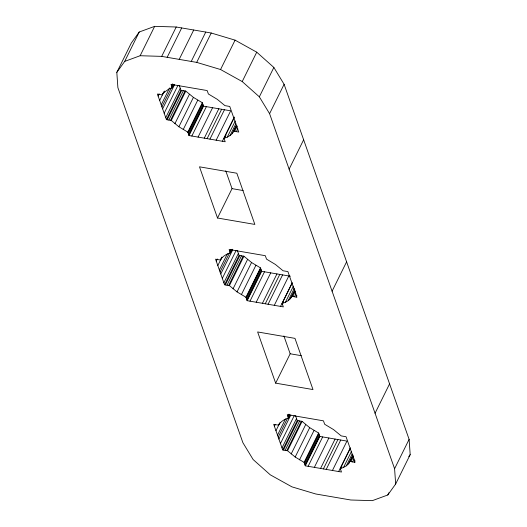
<?xml version="1.0" encoding="UTF-8"?>
<svg xmlns="http://www.w3.org/2000/svg" width="527" height="527" viewBox="0 0 527 527"><rect width="100%" height="100%" fill="white"/><g stroke="black" fill="none" stroke-linecap="round" stroke-linejoin="round"><path stroke-width="0.79" d="M116.816 72.37L131.335 42.997L139.22 32.015L154.655 26.35L176.216 27.002L211.222 33.01L235.075 40.151L256.735 52.18L273.862 67.449L284.106 84.307L409.11 439.347L410.184 454.63L395.665 484.003L387.78 494.985L372.345 500.65L350.784 499.998L315.778 493.99L291.925 486.849L270.265 474.82L253.138 459.551L242.894 442.693L117.89 87.653L116.816 72.37L124.701 61.395L139.22 32.015M124.701 61.395L140.136 55.73L154.655 26.35M140.136 55.73L161.697 56.376L176.216 27.002M167.171 57.318L181.69 27.938M158.12 96.046L159.213 93.846M179.2 59.38L193.719 30.006M234.153 117.765L223.988 138.324L225.2 141.75L189.022 135.544L187.816 132.119L178.89 126.763L171.275 120.472L166.433 119.642L157.421 94.05L162.257 94.88L163.35 92.673M159.674 100.446L164.029 91.632M162.257 94.88L164.641 91.072M161.222 104.847L169.569 87.95M171.604 86.066L172.691 83.859M161.927 106.843L171.361 87.752M172.019 87.245L173.469 84.307M163.917 92.541L168.923 88.971L172.204 87.778L173.66 84.84M162.626 108.845L174.608 84.61M164.18 113.246L177.968 85.334M191.235 61.448L205.754 32.068M165.728 117.646L180.247 88.266M166.433 119.642L180.952 90.269L179.213 85.334M167.184 119.774L181.703 90.394M161.697 56.376L196.703 62.384L211.222 33.01M168.851 120.057L183.37 90.684M170.517 120.34L185.036 90.967M171.275 120.472L185.794 91.099L193.416 97.383L202.335 102.739L203.541 106.164L189.022 135.544M174.892 123.713L189.41 94.333M178.89 126.763L193.416 97.383M183.218 129.576L197.737 100.196M187.816 132.119L202.335 102.739M188.007 132.652L202.526 103.279M188.422 133.832L202.941 104.451M196.703 62.384L220.556 69.524L235.075 40.151M188.837 135.011L203.356 105.631M191.848 136.032L206.367 106.652M198.066 137.099L212.585 107.719M204.285 138.166L218.804 108.786M207.111 138.647L221.63 109.273M209.937 139.135L224.456 109.754M395.665 484.003L394.591 468.727L269.587 113.68L259.343 96.83L242.216 81.56L256.735 52.18M216.156 140.202L230.674 110.822L203.541 106.164M222.374 141.269L234.35 117.034M224.542 138.127L225.997 135.189M223.988 138.324L227.275 137.132L235.259 120.979M227.275 137.132L230.049 135.538L235.852 123.786M230.049 135.538L232.282 133.562L236.274 125.479M232.282 133.562L236.84 125.354M234.693 131.355L237.236 126.216M236.359 131.645L237.809 128.707M259.343 96.83L273.862 67.449M217.513 218.013L199.489 166.822L236.827 173.225L254.851 224.423L217.513 218.013L232.032 188.633L225.747 170.794M269.587 113.68L284.106 84.307M216.268 261.181L217.355 258.981M292.294 282.9L282.136 303.46L283.342 306.885L247.163 300.68L245.957 297.254L237.038 291.899L229.416 285.608L224.574 284.778L215.563 259.185L220.405 260.015L221.854 257.077M217.816 265.582L221.808 257.505M219.364 269.982L227.348 253.823M229.746 251.201L230.47 249.732M220.069 271.985L229.502 252.888M230.161 252.38L231.61 249.442M220.405 260.015C222.499 256.306 226.353 254.067 230.345 252.914L232.163 249.245M220.773 273.981L232.75 249.745M222.322 278.381L236.116 250.47M223.87 282.782L238.388 253.401M224.574 284.778L239.093 255.404L237.354 250.47M225.332 284.909L239.851 255.529M226.992 285.193L241.511 255.819M228.659 285.482L243.178 256.102M229.416 285.608L243.935 256.234L251.557 262.518L260.476 267.881L261.682 271.306L247.163 300.68M289.119 169.154L303.638 139.78M233.033 288.849L247.552 259.475M237.038 291.899L251.557 262.518M241.366 294.712L255.885 265.338M245.957 297.254L260.476 267.881M246.149 297.788L260.667 268.414M246.564 298.967L261.082 269.593M246.979 300.146L261.497 270.766M249.989 301.167L264.508 271.787M256.208 302.234L270.726 272.854M262.426 303.302L276.945 273.921M265.252 303.783L279.771 274.409M268.078 304.27L282.597 274.89M274.297 305.337L288.816 275.957M280.516 306.404L292.129 282.9M282.32 304L283.407 301.793M282.136 303.46L285.417 302.274L293.401 286.115M285.417 302.274L288.19 300.673L294.362 288.19M288.19 300.673L290.423 298.697L294.777 289.883M290.423 298.697L294.982 290.489M292.834 296.49L295.377 291.352M294.501 296.78L295.95 293.842M296.161 297.063L296.892 295.594M275.654 383.149L257.631 331.957L294.968 338.367L312.992 389.558L275.654 383.149L290.173 353.775L283.888 335.93M332.089 291.2L346.608 261.827M274.409 426.323L275.134 424.854M350.442 448.036L340.277 468.602L341.483 472.027L305.311 465.815L304.099 462.39L295.179 457.034L287.558 450.75L282.716 449.92L273.704 424.321L278.546 425.151L279.27 423.682M275.957 430.717L279.949 422.641M277.505 435.118L285.489 418.958M287.887 416.337L288.974 414.136M278.21 437.12L287.643 418.023M288.302 417.516L289.751 414.578M278.546 425.151C280.641 421.448 284.494 419.202 288.493 418.049L289.942 415.111M278.915 439.116L290.891 414.881M280.463 443.517L294.257 415.612M282.011 447.917L296.53 418.537M282.716 449.92L297.235 420.539L295.495 415.605M283.473 450.045L297.992 420.671M285.133 450.335L299.652 420.954M286.8 450.618L301.319 421.238M287.558 450.75L302.076 421.369L309.698 427.661L318.618 433.016L319.83 436.442L305.311 465.815M291.174 453.984L305.693 424.61M295.179 457.034L309.698 427.661M299.507 459.847L314.026 430.473M304.099 462.39L318.618 433.016M304.29 462.93L318.809 433.55M304.705 464.103L319.224 434.729M305.12 465.282L319.639 435.908M308.137 466.303L322.656 436.929M314.349 467.37L328.868 437.99M320.568 468.437L335.086 439.057M323.394 468.925L337.912 439.544M326.22 469.405L340.738 440.032M332.438 470.473L346.957 441.099L319.83 436.442M338.657 471.54L350.271 448.036M340.462 469.135L341.918 466.197M340.277 468.602L343.558 467.409L351.542 451.25M343.558 467.409L346.331 465.815L352.141 454.063M346.331 465.815L348.564 463.832L352.919 455.018M348.564 463.832L353.123 455.624M350.975 461.632L353.518 456.487M375.059 413.247L389.578 383.873M352.642 461.916L354.091 458.977M354.309 462.199L355.033 460.73M394.591 468.727L409.11 439.347M387.78 494.985L388.867 492.778M408.794 456.566L410.184 454.63M180.952 90.269L185.794 91.099M233.935 131.223L238.777 132.06L229.765 106.461L224.924 105.631L217.302 99.34L208.382 93.984L207.17 90.558L170.998 84.353L172.204 87.778M232.032 188.633L243.151 190.543M239.093 255.404L243.935 256.234M261.682 271.306L290.37 276.227M292.077 296.365L296.918 297.195L287.907 271.596L283.065 270.766L275.443 264.482L266.524 259.119L265.318 255.694L229.14 249.488L230.345 252.914M290.173 353.775L301.292 355.679M297.235 420.539L302.076 421.369M350.218 461.5L355.06 462.331L346.048 436.731L341.206 435.901L333.584 429.617L324.665 424.261L323.459 420.836L287.281 414.624L288.493 418.049M220.556 69.524L242.216 81.56"/></g></svg>
